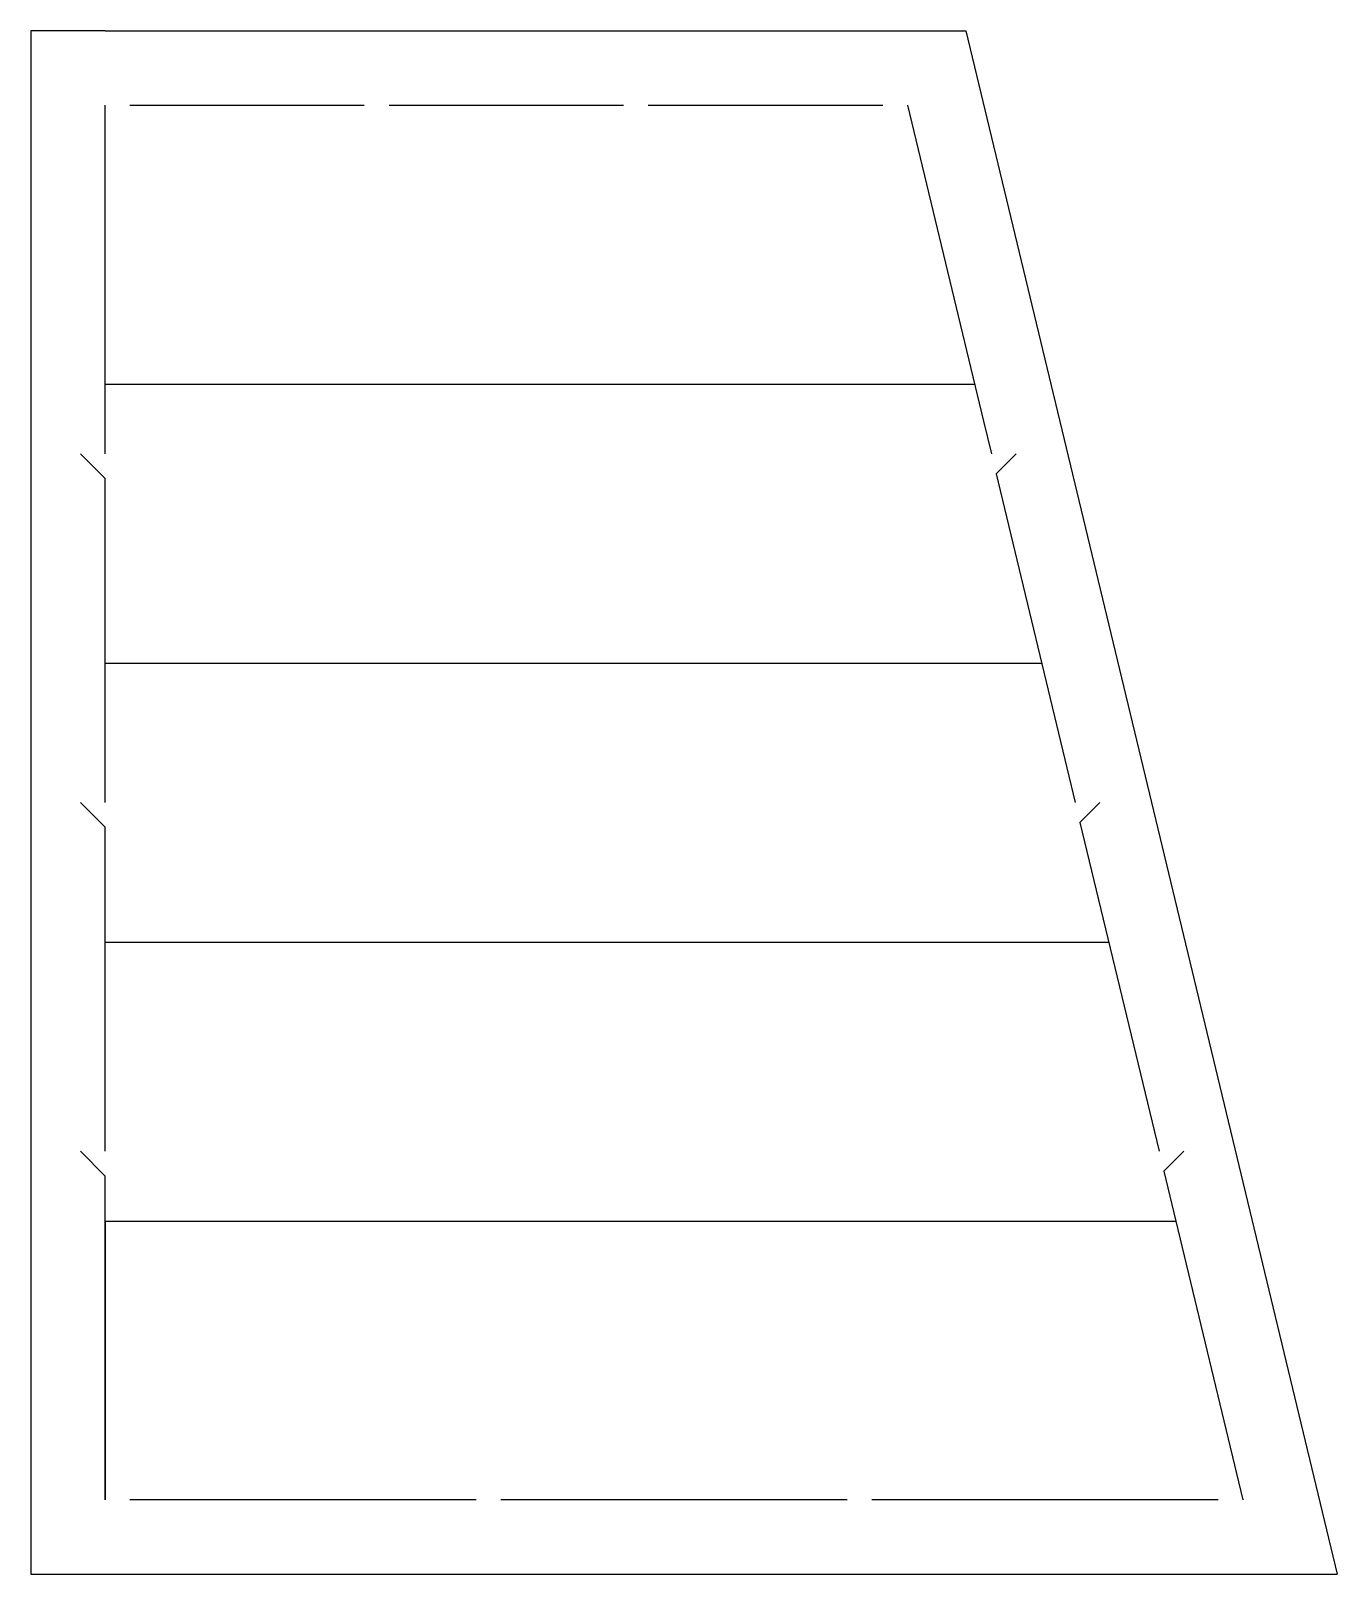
# Model space of a CAD drawing. Extents: x -49.4 to -36.2, y -9.3 to 6.3.
import ezdxf

# ---------------------------------------------------------------- set-up
doc = ezdxf.new("R2010")
doc.units = 0
doc.header["$MEASUREMENT"] = 0
doc.layers.add('MODELSKETCH_VISIBLE', color=7, linetype='CONTINUOUS')

msp = doc.modelspace()

# ---------------------------------------------------------------- linework, layer by layer
at = {"layer": 'MODELSKETCH_VISIBLE'}
for p, q in [((-49.416, 6.331), (-49.416, -9.269)), ((-48.666, 6.331), (-49.416, 6.331)), ((-48.666, 6.331), (-40.557, 6.331)), ((-40.557, 6.331), (-39.966, 6.331)), ((-39.966, 6.331), (-36.214, -9.269)), ((-48.666, 2.056), (-48.666, 5.581)), ((-48.416, 5.581), (-46.046, 5.581)), ((-45.796, 5.581), (-43.427, 5.581)), ((-43.177, 5.581), (-40.807, 5.581)), ((-40.557, 5.581), (-39.789, 2.386)), ((-48.666, 2.761), (-39.879, 2.761)), ((-39.789, 2.386), (-39.709, 2.056)), ((-48.916, 2.056), (-48.666, 1.806)), ((-39.459, 2.056), (-39.661, 1.855)), ((-48.666, -1.469), (-48.666, 1.806)), ((-39.661, 1.855), (-38.862, -1.469)), ((-48.666, -0.059), (-39.201, -0.059)), ((-48.916, -1.469), (-48.666, -1.719)), ((-38.612, -1.469), (-38.813, -1.67)), ((-38.813, -1.67), (-38.014, -4.994)), ((-48.666, -4.994), (-48.666, -1.719)), ((-48.666, -2.879), (-38.522, -2.879)), ((-48.916, -4.994), (-48.666, -5.244)), ((-37.764, -4.994), (-37.965, -5.195)), ((-48.666, -5.699), (-48.666, -5.244)), ((-37.965, -5.195), (-37.844, -5.699)), ((-48.666, -8.519), (-48.666, -5.699)), ((-48.666, -5.699), (-48.666, -8.519)), ((-48.666, -5.699), (-37.844, -5.699)), ((-37.844, -5.699), (-37.166, -8.519)), ((-44.916, -8.519), (-48.416, -8.519)), ((-41.166, -8.519), (-44.666, -8.519)), ((-37.416, -8.519), (-40.916, -8.519)), ((-49.416, -9.269), (-36.214, -9.269))]:
    msp.add_line(p, q, dxfattribs=at)

doc.saveas('drawing.dxf')
